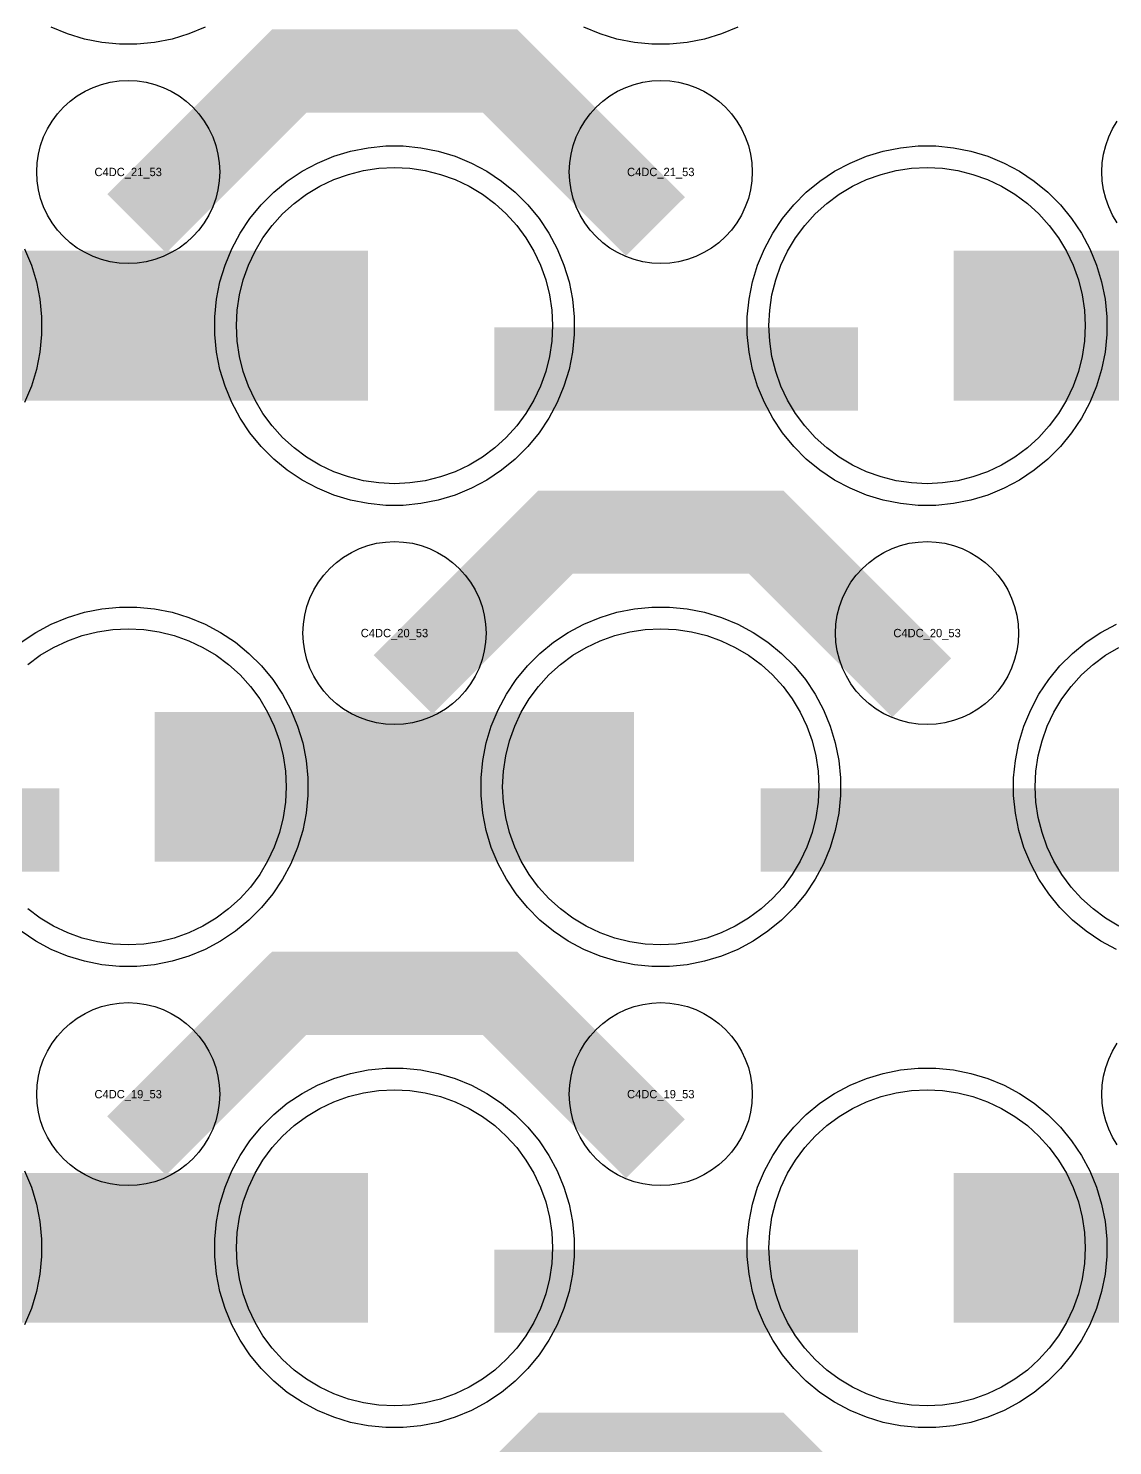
# Model space of a CAD drawing. Extents: x -11880 to 11880, y -14992 to 14992.
# Drawn here: x 4930 to 5255.8, y -12266.3 to -11840.4 of the extents above; entities that cross this region are included whole.
import ezdxf
from ezdxf.enums import TextEntityAlignment as Align

# ---------------------------------------------------------------- set-up
doc = ezdxf.new("R2010")
doc.units = 0
doc.header["$MEASUREMENT"] = 0
for name, color, linetype in [('GDS_775_DT_237', 138, 'CONTINUOUS'), ('RDL1_FS', 34, 'CONTINUOUS'), ('RDL_BS', 160, 'CONTINUOUS')]:
    doc.layers.add(name, color=color, linetype=linetype)

msp = doc.modelspace()

# ---------------------------------------------------------------- linework, layer by layer
at = {"layer": 'RDL1_FS', "color": 241, "true_color": 0xf7abae}
for points in [[(5040, -11977.229), (5035.343, -11977), (5030.732, -11976.316), (5026.209, -11975.184), (5021.819, -11973.612), (5017.605, -11971.62), (5013.605, -11969.222), (5009.86, -11966.444), (5006.406, -11963.314), (5003.276, -11959.86), (5000.498, -11956.115), (4998.1, -11952.115), (4996.108, -11947.901), (4994.536, -11943.511), (4993.404, -11938.988), (4992.72, -11934.377), (4992.491, -11929.72), (4992.72, -11925.063), (4993.404, -11920.452), (4994.536, -11915.929), (4996.108, -11911.539), (4998.1, -11907.325), (5000.498, -11903.325), (5003.276, -11899.58), (5006.406, -11896.126), (5009.86, -11892.996), (5013.605, -11890.218), (5017.605, -11887.82), (5021.819, -11885.828), (5026.209, -11884.256), (5030.732, -11883.124), (5035.343, -11882.44), (5040, -11882.211), (5044.657, -11882.44), (5049.268, -11883.124), (5053.791, -11884.256), (5058.181, -11885.828), (5062.395, -11887.82), (5066.395, -11890.218), (5070.14, -11892.996), (5073.594, -11896.126), (5076.724, -11899.58), (5079.502, -11903.325), (5081.9, -11907.325), (5083.892, -11911.539), (5085.464, -11915.929), (5086.596, -11920.452), (5087.28, -11925.063), (5087.509, -11929.72), (5087.28, -11934.377), (5086.596, -11938.988), (5085.464, -11943.511), (5083.892, -11947.901), (5081.9, -11952.115), (5079.502, -11956.115), (5076.724, -11959.86), (5073.594, -11963.314), (5070.14, -11966.444), (5066.395, -11969.222), (5062.395, -11971.62), (5058.181, -11973.612), (5053.791, -11975.184), (5049.268, -11976.316), (5044.657, -11977)], [(5200, -11977.229), (5195.343, -11977), (5190.732, -11976.316), (5186.209, -11975.184), (5181.819, -11973.612), (5177.605, -11971.62), (5173.605, -11969.222), (5169.86, -11966.444), (5166.406, -11963.314), (5163.276, -11959.86), (5160.498, -11956.115), (5158.1, -11952.115), (5156.108, -11947.901), (5154.536, -11943.511), (5153.404, -11938.988), (5152.72, -11934.377), (5152.491, -11929.72), (5152.72, -11925.063), (5153.404, -11920.452), (5154.536, -11915.929), (5156.108, -11911.539), (5158.1, -11907.325), (5160.498, -11903.325), (5163.276, -11899.58), (5166.406, -11896.126), (5169.86, -11892.996), (5173.605, -11890.218), (5177.605, -11887.82), (5181.819, -11885.828), (5186.209, -11884.256), (5190.732, -11883.124), (5195.343, -11882.44), (5200, -11882.211), (5204.657, -11882.44), (5209.268, -11883.124), (5213.791, -11884.256), (5218.181, -11885.828), (5222.395, -11887.82), (5226.395, -11890.218), (5230.14, -11892.996), (5233.594, -11896.126), (5236.724, -11899.58), (5239.502, -11903.325), (5241.9, -11907.325), (5243.892, -11911.539), (5245.464, -11915.929), (5246.596, -11920.452), (5247.28, -11925.063), (5247.509, -11929.72), (5247.28, -11934.377), (5246.596, -11938.988), (5245.464, -11943.511), (5243.892, -11947.901), (5241.9, -11952.115), (5239.502, -11956.115), (5236.724, -11959.86), (5233.594, -11963.314), (5230.14, -11966.444), (5226.395, -11969.222), (5222.395, -11971.62), (5218.181, -11973.612), (5213.791, -11975.184), (5209.268, -11976.316), (5204.657, -11977)]]:
    msp.add_lwpolyline(points, close=True, dxfattribs=at)
for points in [[(4888.002, -11929.72, 45, 45, 0), (4960.002, -11929.72, 45, 45, 0)], [(4960.002, -11929.72, 45, 45, 0), (5032.002, -11929.72, 45, 45, 0)], [(5208.002, -11929.72, 45, 45, 0), (5280.002, -11929.72, 45, 45, 0)]]:
    msp.add_lwpolyline(points, format="xyseb", dxfattribs=at)
at = {"layer": 'RDL1_FS'}
for points in [[(4929.86, -12031.561), (4933.605, -12028.783), (4937.605, -12026.385), (4941.819, -12024.393), (4946.209, -12022.821), (4950.732, -12021.689), (4955.343, -12021.005), (4960, -12020.776), (4964.657, -12021.005), (4969.268, -12021.689), (4973.791, -12022.821), (4978.181, -12024.393), (4982.395, -12026.385), (4986.395, -12028.783), (4990.14, -12031.561), (4993.594, -12034.691), (4996.724, -12038.145), (4999.502, -12041.89), (5001.9, -12045.89), (5003.892, -12050.104), (5005.464, -12054.494), (5006.596, -12059.017), (5007.28, -12063.628), (5007.509, -12068.285), (5007.28, -12072.942), (5006.596, -12077.553), (5005.464, -12082.076), (5003.892, -12086.466), (5001.9, -12090.68), (4999.502, -12094.68), (4996.724, -12098.425), (4993.594, -12101.879), (4990.14, -12105.009), (4986.395, -12107.787), (4982.395, -12110.185), (4978.181, -12112.177), (4973.791, -12113.749), (4969.268, -12114.881), (4964.657, -12115.565), (4960, -12115.794), (4955.343, -12115.565), (4950.732, -12114.881), (4946.209, -12113.749), (4941.819, -12112.177), (4937.605, -12110.185), (4933.605, -12107.787), (4929.86, -12105.009)], [(5257.605, -12110.185), (5253.605, -12107.787), (5249.86, -12105.009), (5246.406, -12101.879), (5243.276, -12098.425), (5240.498, -12094.68), (5238.1, -12090.68), (5236.108, -12086.466), (5234.536, -12082.076), (5233.404, -12077.553), (5232.72, -12072.942), (5232.491, -12068.285), (5232.72, -12063.628), (5233.404, -12059.017), (5234.536, -12054.494), (5236.108, -12050.104), (5238.1, -12045.89), (5240.498, -12041.89), (5243.276, -12038.145), (5246.406, -12034.691), (5249.86, -12031.561), (5253.605, -12028.783), (5257.605, -12026.385)]]:
    msp.add_lwpolyline(points, dxfattribs=at)
for points in [[(5120, -12115.794), (5115.343, -12115.565), (5110.732, -12114.881), (5106.209, -12113.749), (5101.819, -12112.177), (5097.605, -12110.185), (5093.605, -12107.787), (5089.86, -12105.009), (5086.406, -12101.879), (5083.276, -12098.425), (5080.498, -12094.68), (5078.1, -12090.68), (5076.108, -12086.466), (5074.536, -12082.076), (5073.404, -12077.553), (5072.72, -12072.942), (5072.491, -12068.285), (5072.72, -12063.628), (5073.404, -12059.017), (5074.536, -12054.494), (5076.108, -12050.104), (5078.1, -12045.89), (5080.498, -12041.89), (5083.276, -12038.145), (5086.406, -12034.691), (5089.86, -12031.561), (5093.605, -12028.783), (5097.605, -12026.385), (5101.819, -12024.393), (5106.209, -12022.821), (5110.732, -12021.689), (5115.343, -12021.005), (5120, -12020.776), (5124.657, -12021.005), (5129.268, -12021.689), (5133.791, -12022.821), (5138.181, -12024.393), (5142.395, -12026.385), (5146.395, -12028.783), (5150.14, -12031.561), (5153.594, -12034.691), (5156.724, -12038.145), (5159.502, -12041.89), (5161.9, -12045.89), (5163.892, -12050.104), (5165.464, -12054.494), (5166.596, -12059.017), (5167.28, -12063.628), (5167.509, -12068.285), (5167.28, -12072.942), (5166.596, -12077.553), (5165.464, -12082.076), (5163.892, -12086.466), (5161.9, -12090.68), (5159.502, -12094.68), (5156.724, -12098.425), (5153.594, -12101.879), (5150.14, -12105.009), (5146.395, -12107.787), (5142.395, -12110.185), (5138.181, -12112.177), (5133.791, -12113.749), (5129.268, -12114.881), (5124.657, -12115.565)], [(5040, -12254.354), (5035.343, -12254.125), (5030.732, -12253.441), (5026.209, -12252.309), (5021.819, -12250.737), (5017.605, -12248.745), (5013.605, -12246.347), (5009.86, -12243.569), (5006.406, -12240.439), (5003.276, -12236.985), (5000.498, -12233.24), (4998.1, -12229.24), (4996.108, -12225.026), (4994.536, -12220.636), (4993.404, -12216.113), (4992.72, -12211.502), (4992.491, -12206.845), (4992.72, -12202.188), (4993.404, -12197.577), (4994.536, -12193.054), (4996.108, -12188.664), (4998.1, -12184.45), (5000.498, -12180.45), (5003.276, -12176.705), (5006.406, -12173.251), (5009.86, -12170.121), (5013.605, -12167.343), (5017.605, -12164.945), (5021.819, -12162.953), (5026.209, -12161.381), (5030.732, -12160.249), (5035.343, -12159.565), (5040, -12159.336), (5044.657, -12159.565), (5049.268, -12160.249), (5053.791, -12161.381), (5058.181, -12162.953), (5062.395, -12164.945), (5066.395, -12167.343), (5070.14, -12170.121), (5073.594, -12173.251), (5076.724, -12176.705), (5079.502, -12180.45), (5081.9, -12184.45), (5083.892, -12188.664), (5085.464, -12193.054), (5086.596, -12197.577), (5087.28, -12202.188), (5087.509, -12206.845), (5087.28, -12211.502), (5086.596, -12216.113), (5085.464, -12220.636), (5083.892, -12225.026), (5081.9, -12229.24), (5079.502, -12233.24), (5076.724, -12236.985), (5073.594, -12240.439), (5070.14, -12243.569), (5066.395, -12246.347), (5062.395, -12248.745), (5058.181, -12250.737), (5053.791, -12252.309), (5049.268, -12253.441), (5044.657, -12254.125)], [(5200, -12254.354), (5195.343, -12254.125), (5190.732, -12253.441), (5186.209, -12252.309), (5181.819, -12250.737), (5177.605, -12248.745), (5173.605, -12246.347), (5169.86, -12243.569), (5166.406, -12240.439), (5163.276, -12236.985), (5160.498, -12233.24), (5158.1, -12229.24), (5156.108, -12225.026), (5154.536, -12220.636), (5153.404, -12216.113), (5152.72, -12211.502), (5152.491, -12206.845), (5152.72, -12202.188), (5153.404, -12197.577), (5154.536, -12193.054), (5156.108, -12188.664), (5158.1, -12184.45), (5160.498, -12180.45), (5163.276, -12176.705), (5166.406, -12173.251), (5169.86, -12170.121), (5173.605, -12167.343), (5177.605, -12164.945), (5181.819, -12162.953), (5186.209, -12161.381), (5190.732, -12160.249), (5195.343, -12159.565), (5200, -12159.336), (5204.657, -12159.565), (5209.268, -12160.249), (5213.791, -12161.381), (5218.181, -12162.953), (5222.395, -12164.945), (5226.395, -12167.343), (5230.14, -12170.121), (5233.594, -12173.251), (5236.724, -12176.705), (5239.502, -12180.45), (5241.9, -12184.45), (5243.892, -12188.664), (5245.464, -12193.054), (5246.596, -12197.577), (5247.28, -12202.188), (5247.509, -12206.845), (5247.28, -12211.502), (5246.596, -12216.113), (5245.464, -12220.636), (5243.892, -12225.026), (5241.9, -12229.24), (5239.502, -12233.24), (5236.724, -12236.985), (5233.594, -12240.439), (5230.14, -12243.569), (5226.395, -12246.347), (5222.395, -12248.745), (5218.181, -12250.737), (5213.791, -12252.309), (5209.268, -12253.441), (5204.657, -12254.125)]]:
    msp.add_lwpolyline(points, close=True, dxfattribs=at)
for points in [[(4968.002, -12068.285, 45, 45, 0), (5040.002, -12068.285, 45, 45, 0)], [(5040.002, -12068.285, 45, 45, 0), (5112.002, -12068.285, 45, 45, 0)], [(4888.002, -12206.845, 45, 45, 0), (4960.002, -12206.845, 45, 45, 0)], [(4960.002, -12206.845, 45, 45, 0), (5032.002, -12206.845, 45, 45, 0)], [(5208.002, -12206.845, 45, 45, 0), (5280.002, -12206.845, 45, 45, 0)]]:
    msp.add_lwpolyline(points, format="xyseb", dxfattribs=at)
at = {"layer": 'RDL_BS'}
for points in [[(4983.115, -11840.03), (4978.205, -11842.061), (4973.165, -11843.592), (4967.938, -11844.638), (4962.644, -11845.155), (4957.356, -11845.155), (4952.062, -11844.638), (4946.835, -11843.592), (4941.795, -11842.061), (4936.885, -11840.03)], [(5143.115, -11840.03), (5138.205, -11842.061), (5133.165, -11843.592), (5127.938, -11844.638), (5122.644, -11845.155), (5117.356, -11845.155), (5112.062, -11844.638), (5106.835, -11843.592), (5101.795, -11842.061), (5096.885, -11840.03)], [(5257.143, -11898.812), (5255.75, -11896.488), (5254.598, -11894.051), (5253.691, -11891.516), (5253.034, -11888.897), (5252.638, -11886.225), (5252.506, -11883.532), (5252.638, -11880.839), (5253.034, -11878.167), (5253.691, -11875.548), (5254.598, -11873.013), (5255.75, -11870.576), (5257.143, -11868.252)], [(4927.809, -12024.849), (4932.223, -12021.902), (4936.885, -12019.41), (4941.795, -12017.379), (4946.835, -12015.848), (4952.062, -12014.802), (4957.356, -12014.285), (4962.644, -12014.285), (4967.938, -12014.802), (4973.165, -12015.848), (4978.205, -12017.379), (4983.115, -12019.41), (4987.777, -12021.902), (4992.191, -12024.849), (4996.292, -12028.211), (5000.074, -12031.993), (5003.436, -12036.094), (5006.383, -12040.508), (5008.875, -12045.17), (5010.906, -12050.08), (5012.437, -12055.12), (5013.483, -12060.347), (5014, -12065.641), (5014, -12070.929), (5013.483, -12076.223), (5012.437, -12081.45), (5010.906, -12086.49), (5008.875, -12091.4), (5006.383, -12096.062), (5003.436, -12100.476), (5000.074, -12104.577), (4996.292, -12108.359), (4992.191, -12111.721), (4987.777, -12114.668), (4983.115, -12117.16), (4978.205, -12119.191), (4973.165, -12120.722), (4967.938, -12121.768), (4962.644, -12122.285), (4957.356, -12122.285), (4952.062, -12121.768), (4946.835, -12120.722), (4941.795, -12119.191), (4936.885, -12117.16), (4932.223, -12114.668), (4927.809, -12111.721)], [(5256.885, -12117.16), (5252.223, -12114.668), (5247.809, -12111.721), (5243.708, -12108.359), (5239.926, -12104.577), (5236.564, -12100.476), (5233.617, -12096.062), (5231.125, -12091.4), (5229.094, -12086.49), (5227.563, -12081.45), (5226.517, -12076.223), (5226, -12070.929), (5226, -12065.641), (5226.517, -12060.347), (5227.563, -12055.12), (5229.094, -12050.08), (5231.125, -12045.17), (5233.617, -12040.508), (5236.564, -12036.094), (5239.926, -12031.993), (5243.708, -12028.211), (5247.809, -12024.849), (5252.223, -12021.902), (5256.885, -12019.41)], [(5257.143, -12175.937), (5255.75, -12173.613), (5254.598, -12171.176), (5253.691, -12168.641), (5253.034, -12166.022), (5252.638, -12163.35), (5252.506, -12160.657), (5252.638, -12157.964), (5253.034, -12155.292), (5253.691, -12152.673), (5254.598, -12150.138), (5255.75, -12147.701), (5257.143, -12145.377)], [(4928.875, -12183.73), (4930.906, -12188.64), (4932.437, -12193.68), (4933.483, -12198.907), (4934, -12204.201), (4934, -12209.489), (4933.483, -12214.783), (4932.437, -12220.01), (4930.906, -12225.05), (4928.875, -12229.96)]]:
    msp.add_lwpolyline(points, dxfattribs=at)
for points in [[(4962.562, -11899.034, 25, 25, 0), (5008.377, -11853.219, 25, 25, 0), (5041.93, -11853.219, 25, 25, 0)], [(5118.401, -11899.933, 25, 25, 0), (5071.687, -11853.219, 25, 25, 0), (5041.929, -11853.219, 25, 25, 0)], [(5042.562, -12037.599, 25, 25, 0), (5088.377, -11991.784, 25, 25, 0), (5121.93, -11991.784, 25, 25, 0)], [(5198.401, -12038.498, 25, 25, 0), (5151.687, -11991.784, 25, 25, 0), (5121.929, -11991.784, 25, 25, 0)], [(4830.016, -12081.298, 25, 25, 0), (4939.281, -12081.298, 25, 25, 0)], [(5150.016, -12081.298, 25, 25, 0), (5259.281, -12081.298, 25, 25, 0)], [(4962.562, -12176.159, 25, 25, 0), (5008.377, -12130.344, 25, 25, 0), (5041.93, -12130.344, 25, 25, 0)], [(5118.401, -12177.058, 25, 25, 0), (5071.687, -12130.344, 25, 25, 0), (5041.929, -12130.344, 25, 25, 0)], [(5070.016, -12219.858, 25, 25, 0), (5179.281, -12219.858, 25, 25, 0)], [(5042.562, -12314.724, 25, 25, 0), (5088.377, -12268.909, 25, 25, 0), (5121.93, -12268.909, 25, 25, 0)], [(5198.401, -12315.623, 25, 25, 0), (5151.687, -12268.909, 25, 25, 0), (5121.929, -12268.909, 25, 25, 0)]]:
    msp.add_lwpolyline(points, format="xyseb", dxfattribs=at)
for points in [[(4960, -11911.026), (4957.307, -11910.894), (4954.635, -11910.498), (4952.016, -11909.841), (4949.481, -11908.934), (4947.044, -11907.782), (4944.72, -11906.389), (4942.557, -11904.786), (4940.558, -11902.974), (4938.746, -11900.975), (4937.143, -11898.812), (4935.75, -11896.488), (4934.598, -11894.051), (4933.691, -11891.516), (4933.034, -11888.897), (4932.638, -11886.225), (4932.506, -11883.532), (4932.638, -11880.839), (4933.034, -11878.167), (4933.691, -11875.548), (4934.598, -11873.013), (4935.75, -11870.576), (4937.143, -11868.252), (4938.746, -11866.089), (4940.558, -11864.09), (4942.557, -11862.278), (4944.72, -11860.675), (4947.044, -11859.282), (4949.481, -11858.13), (4952.016, -11857.223), (4954.635, -11856.566), (4957.307, -11856.17), (4960, -11856.038), (4962.693, -11856.17), (4965.365, -11856.566), (4967.984, -11857.223), (4970.519, -11858.13), (4972.956, -11859.282), (4975.28, -11860.675), (4977.443, -11862.278), (4979.442, -11864.09), (4981.254, -11866.089), (4982.857, -11868.252), (4984.25, -11870.576), (4985.402, -11873.013), (4986.309, -11875.548), (4986.966, -11878.167), (4987.362, -11880.839), (4987.494, -11883.532), (4987.362, -11886.225), (4986.966, -11888.897), (4986.309, -11891.516), (4985.402, -11894.051), (4984.25, -11896.488), (4982.857, -11898.812), (4981.254, -11900.975), (4979.442, -11902.974), (4977.443, -11904.786), (4975.28, -11906.389), (4972.956, -11907.782), (4970.519, -11908.934), (4967.984, -11909.841), (4965.365, -11910.498), (4962.693, -11910.894)], [(5120, -11911.026), (5117.307, -11910.894), (5114.635, -11910.498), (5112.016, -11909.841), (5109.481, -11908.934), (5107.044, -11907.782), (5104.72, -11906.389), (5102.557, -11904.786), (5100.558, -11902.974), (5098.746, -11900.975), (5097.143, -11898.812), (5095.75, -11896.488), (5094.598, -11894.051), (5093.691, -11891.516), (5093.034, -11888.897), (5092.638, -11886.225), (5092.506, -11883.532), (5092.638, -11880.839), (5093.034, -11878.167), (5093.691, -11875.548), (5094.598, -11873.013), (5095.75, -11870.576), (5097.143, -11868.252), (5098.746, -11866.089), (5100.558, -11864.09), (5102.557, -11862.278), (5104.72, -11860.675), (5107.044, -11859.282), (5109.481, -11858.13), (5112.016, -11857.223), (5114.635, -11856.566), (5117.307, -11856.17), (5120, -11856.038), (5122.693, -11856.17), (5125.365, -11856.566), (5127.984, -11857.223), (5130.519, -11858.13), (5132.956, -11859.282), (5135.28, -11860.675), (5137.443, -11862.278), (5139.442, -11864.09), (5141.254, -11866.089), (5142.857, -11868.252), (5144.25, -11870.576), (5145.402, -11873.013), (5146.309, -11875.548), (5146.966, -11878.167), (5147.362, -11880.839), (5147.494, -11883.532), (5147.362, -11886.225), (5146.966, -11888.897), (5146.309, -11891.516), (5145.402, -11894.051), (5144.25, -11896.488), (5142.857, -11898.812), (5141.254, -11900.975), (5139.442, -11902.974), (5137.443, -11904.786), (5135.28, -11906.389), (5132.956, -11907.782), (5130.519, -11908.934), (5127.984, -11909.841), (5125.365, -11910.498), (5122.693, -11910.894)], [(5040, -12049.591), (5037.307, -12049.459), (5034.635, -12049.063), (5032.016, -12048.406), (5029.481, -12047.499), (5027.044, -12046.347), (5024.72, -12044.954), (5022.557, -12043.351), (5020.558, -12041.539), (5018.746, -12039.54), (5017.143, -12037.377), (5015.75, -12035.053), (5014.598, -12032.616), (5013.691, -12030.081), (5013.034, -12027.462), (5012.638, -12024.79), (5012.506, -12022.097), (5012.638, -12019.404), (5013.034, -12016.732), (5013.691, -12014.113), (5014.598, -12011.578), (5015.75, -12009.141), (5017.143, -12006.817), (5018.746, -12004.654), (5020.558, -12002.655), (5022.557, -12000.843), (5024.72, -11999.24), (5027.044, -11997.847), (5029.481, -11996.695), (5032.016, -11995.788), (5034.635, -11995.131), (5037.307, -11994.735), (5040, -11994.603), (5042.693, -11994.735), (5045.365, -11995.131), (5047.984, -11995.788), (5050.519, -11996.695), (5052.956, -11997.847), (5055.28, -11999.24), (5057.443, -12000.843), (5059.442, -12002.655), (5061.254, -12004.654), (5062.857, -12006.817), (5064.25, -12009.141), (5065.402, -12011.578), (5066.309, -12014.113), (5066.966, -12016.732), (5067.362, -12019.404), (5067.494, -12022.097), (5067.362, -12024.79), (5066.966, -12027.462), (5066.309, -12030.081), (5065.402, -12032.616), (5064.25, -12035.053), (5062.857, -12037.377), (5061.254, -12039.54), (5059.442, -12041.539), (5057.443, -12043.351), (5055.28, -12044.954), (5052.956, -12046.347), (5050.519, -12047.499), (5047.984, -12048.406), (5045.365, -12049.063), (5042.693, -12049.459)], [(5200, -12049.591), (5197.307, -12049.459), (5194.635, -12049.063), (5192.016, -12048.406), (5189.481, -12047.499), (5187.044, -12046.347), (5184.72, -12044.954), (5182.557, -12043.351), (5180.558, -12041.539), (5178.746, -12039.54), (5177.143, -12037.377), (5175.75, -12035.053), (5174.598, -12032.616), (5173.691, -12030.081), (5173.034, -12027.462), (5172.638, -12024.79), (5172.506, -12022.097), (5172.638, -12019.404), (5173.034, -12016.732), (5173.691, -12014.113), (5174.598, -12011.578), (5175.75, -12009.141), (5177.143, -12006.817), (5178.746, -12004.654), (5180.558, -12002.655), (5182.557, -12000.843), (5184.72, -11999.24), (5187.044, -11997.847), (5189.481, -11996.695), (5192.016, -11995.788), (5194.635, -11995.131), (5197.307, -11994.735), (5200, -11994.603), (5202.693, -11994.735), (5205.365, -11995.131), (5207.984, -11995.788), (5210.519, -11996.695), (5212.956, -11997.847), (5215.28, -11999.24), (5217.443, -12000.843), (5219.442, -12002.655), (5221.254, -12004.654), (5222.857, -12006.817), (5224.25, -12009.141), (5225.402, -12011.578), (5226.309, -12014.113), (5226.966, -12016.732), (5227.362, -12019.404), (5227.494, -12022.097), (5227.362, -12024.79), (5226.966, -12027.462), (5226.309, -12030.081), (5225.402, -12032.616), (5224.25, -12035.053), (5222.857, -12037.377), (5221.254, -12039.54), (5219.442, -12041.539), (5217.443, -12043.351), (5215.28, -12044.954), (5212.956, -12046.347), (5210.519, -12047.499), (5207.984, -12048.406), (5205.365, -12049.063), (5202.693, -12049.459)], [(5117.356, -12122.285), (5112.062, -12121.768), (5106.835, -12120.722), (5101.795, -12119.191), (5096.885, -12117.16), (5092.223, -12114.668), (5087.809, -12111.721), (5083.708, -12108.359), (5079.926, -12104.577), (5076.564, -12100.476), (5073.617, -12096.062), (5071.125, -12091.4), (5069.094, -12086.49), (5067.563, -12081.45), (5066.517, -12076.223), (5066, -12070.929), (5066, -12065.641), (5066.517, -12060.347), (5067.563, -12055.12), (5069.094, -12050.08), (5071.125, -12045.17), (5073.617, -12040.508), (5076.564, -12036.094), (5079.926, -12031.993), (5083.708, -12028.211), (5087.809, -12024.849), (5092.223, -12021.902), (5096.885, -12019.41), (5101.795, -12017.379), (5106.835, -12015.848), (5112.062, -12014.802), (5117.356, -12014.285), (5122.644, -12014.285), (5127.938, -12014.802), (5133.165, -12015.848), (5138.205, -12017.379), (5143.115, -12019.41), (5147.777, -12021.902), (5152.191, -12024.849), (5156.292, -12028.211), (5160.074, -12031.993), (5163.436, -12036.094), (5166.383, -12040.508), (5168.875, -12045.17), (5170.906, -12050.08), (5172.437, -12055.12), (5173.483, -12060.347), (5174, -12065.641), (5174, -12070.929), (5173.483, -12076.223), (5172.437, -12081.45), (5170.906, -12086.49), (5168.875, -12091.4), (5166.383, -12096.062), (5163.436, -12100.476), (5160.074, -12104.577), (5156.292, -12108.359), (5152.191, -12111.721), (5147.777, -12114.668), (5143.115, -12117.16), (5138.205, -12119.191), (5133.165, -12120.722), (5127.938, -12121.768), (5122.644, -12122.285)], [(4960, -12188.151), (4957.307, -12188.019), (4954.635, -12187.623), (4952.016, -12186.966), (4949.481, -12186.059), (4947.044, -12184.907), (4944.72, -12183.514), (4942.557, -12181.911), (4940.558, -12180.099), (4938.746, -12178.1), (4937.143, -12175.937), (4935.75, -12173.613), (4934.598, -12171.176), (4933.691, -12168.641), (4933.034, -12166.022), (4932.638, -12163.35), (4932.506, -12160.657), (4932.638, -12157.964), (4933.034, -12155.292), (4933.691, -12152.673), (4934.598, -12150.138), (4935.75, -12147.701), (4937.143, -12145.377), (4938.746, -12143.214), (4940.558, -12141.215), (4942.557, -12139.403), (4944.72, -12137.8), (4947.044, -12136.407), (4949.481, -12135.255), (4952.016, -12134.348), (4954.635, -12133.691), (4957.307, -12133.295), (4960, -12133.163), (4962.693, -12133.295), (4965.365, -12133.691), (4967.984, -12134.348), (4970.519, -12135.255), (4972.956, -12136.407), (4975.28, -12137.8), (4977.443, -12139.403), (4979.442, -12141.215), (4981.254, -12143.214), (4982.857, -12145.377), (4984.25, -12147.701), (4985.402, -12150.138), (4986.309, -12152.673), (4986.966, -12155.292), (4987.362, -12157.964), (4987.494, -12160.657), (4987.362, -12163.35), (4986.966, -12166.022), (4986.309, -12168.641), (4985.402, -12171.176), (4984.25, -12173.613), (4982.857, -12175.937), (4981.254, -12178.1), (4979.442, -12180.099), (4977.443, -12181.911), (4975.28, -12183.514), (4972.956, -12184.907), (4970.519, -12186.059), (4967.984, -12186.966), (4965.365, -12187.623), (4962.693, -12188.019)], [(5120, -12188.151), (5117.307, -12188.019), (5114.635, -12187.623), (5112.016, -12186.966), (5109.481, -12186.059), (5107.044, -12184.907), (5104.72, -12183.514), (5102.557, -12181.911), (5100.558, -12180.099), (5098.746, -12178.1), (5097.143, -12175.937), (5095.75, -12173.613), (5094.598, -12171.176), (5093.691, -12168.641), (5093.034, -12166.022), (5092.638, -12163.35), (5092.506, -12160.657), (5092.638, -12157.964), (5093.034, -12155.292), (5093.691, -12152.673), (5094.598, -12150.138), (5095.75, -12147.701), (5097.143, -12145.377), (5098.746, -12143.214), (5100.558, -12141.215), (5102.557, -12139.403), (5104.72, -12137.8), (5107.044, -12136.407), (5109.481, -12135.255), (5112.016, -12134.348), (5114.635, -12133.691), (5117.307, -12133.295), (5120, -12133.163), (5122.693, -12133.295), (5125.365, -12133.691), (5127.984, -12134.348), (5130.519, -12135.255), (5132.956, -12136.407), (5135.28, -12137.8), (5137.443, -12139.403), (5139.442, -12141.215), (5141.254, -12143.214), (5142.857, -12145.377), (5144.25, -12147.701), (5145.402, -12150.138), (5146.309, -12152.673), (5146.966, -12155.292), (5147.362, -12157.964), (5147.494, -12160.657), (5147.362, -12163.35), (5146.966, -12166.022), (5146.309, -12168.641), (5145.402, -12171.176), (5144.25, -12173.613), (5142.857, -12175.937), (5141.254, -12178.1), (5139.442, -12180.099), (5137.443, -12181.911), (5135.28, -12183.514), (5132.956, -12184.907), (5130.519, -12186.059), (5127.984, -12186.966), (5125.365, -12187.623), (5122.693, -12188.019)], [(5037.356, -12260.845), (5032.062, -12260.328), (5026.835, -12259.282), (5021.795, -12257.751), (5016.885, -12255.72), (5012.223, -12253.228), (5007.809, -12250.281), (5003.708, -12246.919), (4999.926, -12243.137), (4996.564, -12239.036), (4993.617, -12234.622), (4991.125, -12229.96), (4989.094, -12225.05), (4987.563, -12220.01), (4986.517, -12214.783), (4986, -12209.489), (4986, -12204.201), (4986.517, -12198.907), (4987.563, -12193.68), (4989.094, -12188.64), (4991.125, -12183.73), (4993.617, -12179.068), (4996.564, -12174.654), (4999.926, -12170.553), (5003.708, -12166.771), (5007.809, -12163.409), (5012.223, -12160.462), (5016.885, -12157.97), (5021.795, -12155.939), (5026.835, -12154.408), (5032.062, -12153.362), (5037.356, -12152.845), (5042.644, -12152.845), (5047.938, -12153.362), (5053.165, -12154.408), (5058.205, -12155.939), (5063.115, -12157.97), (5067.777, -12160.462), (5072.191, -12163.409), (5076.292, -12166.771), (5080.074, -12170.553), (5083.436, -12174.654), (5086.383, -12179.068), (5088.875, -12183.73), (5090.906, -12188.64), (5092.437, -12193.68), (5093.483, -12198.907), (5094, -12204.201), (5094, -12209.489), (5093.483, -12214.783), (5092.437, -12220.01), (5090.906, -12225.05), (5088.875, -12229.96), (5086.383, -12234.622), (5083.436, -12239.036), (5080.074, -12243.137), (5076.292, -12246.919), (5072.191, -12250.281), (5067.777, -12253.228), (5063.115, -12255.72), (5058.205, -12257.751), (5053.165, -12259.282), (5047.938, -12260.328), (5042.644, -12260.845)], [(5197.356, -12260.845), (5192.062, -12260.328), (5186.835, -12259.282), (5181.795, -12257.751), (5176.885, -12255.72), (5172.223, -12253.228), (5167.809, -12250.281), (5163.708, -12246.919), (5159.926, -12243.137), (5156.564, -12239.036), (5153.617, -12234.622), (5151.125, -12229.96), (5149.094, -12225.05), (5147.563, -12220.01), (5146.517, -12214.783), (5146, -12209.489), (5146, -12204.201), (5146.517, -12198.907), (5147.563, -12193.68), (5149.094, -12188.64), (5151.125, -12183.73), (5153.617, -12179.068), (5156.564, -12174.654), (5159.926, -12170.553), (5163.708, -12166.771), (5167.809, -12163.409), (5172.223, -12160.462), (5176.885, -12157.97), (5181.795, -12155.939), (5186.835, -12154.408), (5192.062, -12153.362), (5197.356, -12152.845), (5202.644, -12152.845), (5207.938, -12153.362), (5213.165, -12154.408), (5218.205, -12155.939), (5223.115, -12157.97), (5227.777, -12160.462), (5232.191, -12163.409), (5236.292, -12166.771), (5240.074, -12170.553), (5243.436, -12174.654), (5246.383, -12179.068), (5248.875, -12183.73), (5250.906, -12188.64), (5252.437, -12193.68), (5253.483, -12198.907), (5254, -12204.201), (5254, -12209.489), (5253.483, -12214.783), (5252.437, -12220.01), (5250.906, -12225.05), (5248.875, -12229.96), (5246.383, -12234.622), (5243.436, -12239.036), (5240.074, -12243.137), (5236.292, -12246.919), (5232.191, -12250.281), (5227.777, -12253.228), (5223.115, -12255.72), (5218.205, -12257.751), (5213.165, -12259.282), (5207.938, -12260.328), (5202.644, -12260.845)]]:
    msp.add_lwpolyline(points, close=True, dxfattribs=at)
at = {"layer": 'RDL_BS', "color": 241, "true_color": 0xf7abae}
for points in [[(5037.356, -11983.72), (5032.062, -11983.203), (5026.835, -11982.157), (5021.795, -11980.626), (5016.885, -11978.595), (5012.223, -11976.103), (5007.809, -11973.156), (5003.708, -11969.794), (4999.926, -11966.012), (4996.564, -11961.911), (4993.617, -11957.497), (4991.125, -11952.835), (4989.094, -11947.925), (4987.563, -11942.885), (4986.517, -11937.658), (4986, -11932.364), (4986, -11927.076), (4986.517, -11921.782), (4987.563, -11916.555), (4989.094, -11911.515), (4991.125, -11906.605), (4993.617, -11901.943), (4996.564, -11897.529), (4999.926, -11893.428), (5003.708, -11889.646), (5007.809, -11886.284), (5012.223, -11883.337), (5016.885, -11880.845), (5021.795, -11878.814), (5026.835, -11877.283), (5032.062, -11876.237), (5037.356, -11875.72), (5042.644, -11875.72), (5047.938, -11876.237), (5053.165, -11877.283), (5058.205, -11878.814), (5063.115, -11880.845), (5067.777, -11883.337), (5072.191, -11886.284), (5076.292, -11889.646), (5080.074, -11893.428), (5083.436, -11897.529), (5086.383, -11901.943), (5088.875, -11906.605), (5090.906, -11911.515), (5092.437, -11916.555), (5093.483, -11921.782), (5094, -11927.076), (5094, -11932.364), (5093.483, -11937.658), (5092.437, -11942.885), (5090.906, -11947.925), (5088.875, -11952.835), (5086.383, -11957.497), (5083.436, -11961.911), (5080.074, -11966.012), (5076.292, -11969.794), (5072.191, -11973.156), (5067.777, -11976.103), (5063.115, -11978.595), (5058.205, -11980.626), (5053.165, -11982.157), (5047.938, -11983.203), (5042.644, -11983.72)], [(5197.356, -11983.72), (5192.062, -11983.203), (5186.835, -11982.157), (5181.795, -11980.626), (5176.885, -11978.595), (5172.223, -11976.103), (5167.809, -11973.156), (5163.708, -11969.794), (5159.926, -11966.012), (5156.564, -11961.911), (5153.617, -11957.497), (5151.125, -11952.835), (5149.094, -11947.925), (5147.563, -11942.885), (5146.517, -11937.658), (5146, -11932.364), (5146, -11927.076), (5146.517, -11921.782), (5147.563, -11916.555), (5149.094, -11911.515), (5151.125, -11906.605), (5153.617, -11901.943), (5156.564, -11897.529), (5159.926, -11893.428), (5163.708, -11889.646), (5167.809, -11886.284), (5172.223, -11883.337), (5176.885, -11880.845), (5181.795, -11878.814), (5186.835, -11877.283), (5192.062, -11876.237), (5197.356, -11875.72), (5202.644, -11875.72), (5207.938, -11876.237), (5213.165, -11877.283), (5218.205, -11878.814), (5223.115, -11880.845), (5227.777, -11883.337), (5232.191, -11886.284), (5236.292, -11889.646), (5240.074, -11893.428), (5243.436, -11897.529), (5246.383, -11901.943), (5248.875, -11906.605), (5250.906, -11911.515), (5252.437, -11916.555), (5253.483, -11921.782), (5254, -11927.076), (5254, -11932.364), (5253.483, -11937.658), (5252.437, -11942.885), (5250.906, -11947.925), (5248.875, -11952.835), (5246.383, -11957.497), (5243.436, -11961.911), (5240.074, -11966.012), (5236.292, -11969.794), (5232.191, -11973.156), (5227.777, -11976.103), (5223.115, -11978.595), (5218.205, -11980.626), (5213.165, -11982.157), (5207.938, -11983.203), (5202.644, -11983.72)]]:
    msp.add_lwpolyline(points, close=True, dxfattribs=at)
msp.add_lwpolyline([(4928.875, -11906.605), (4930.906, -11911.515), (4932.437, -11916.555), (4933.483, -11921.782), (4934, -11927.076), (4934, -11932.364), (4933.483, -11937.658), (4932.437, -11942.885), (4930.906, -11947.925), (4928.875, -11952.835)], dxfattribs=at)
msp.add_lwpolyline([(5070.016, -11942.733, 25, 25, 0), (5179.281, -11942.733, 25, 25, 0)], format="xyseb", dxfattribs=at)

# ---------------------------------------------------------------- texts
at = {"layer": 'GDS_775_DT_237'}
for s, p in [('C4DC_21_53', (4960, -11883.532)), ('C4DC_21_53', (4960, -11883.532)), ('C4DC_21_53', (5120, -11883.532)), ('C4DC_21_53', (5120, -11883.532)), ('C4DC_20_53', (5040, -12022.097)), ('C4DC_20_53', (5040, -12022.097)), ('C4DC_20_53', (5200, -12022.097)), ('C4DC_20_53', (5200, -12022.097)), ('C4DC_19_53', (4960, -12160.657)), ('C4DC_19_53', (4960, -12160.657)), ('C4DC_19_53', (5120, -12160.657)), ('C4DC_19_53', (5120, -12160.657))]:
    msp.add_text(s, height=2.5, dxfattribs=at).set_placement(p, align=Align.MIDDLE_CENTER)

doc.saveas('drawing.dxf')
